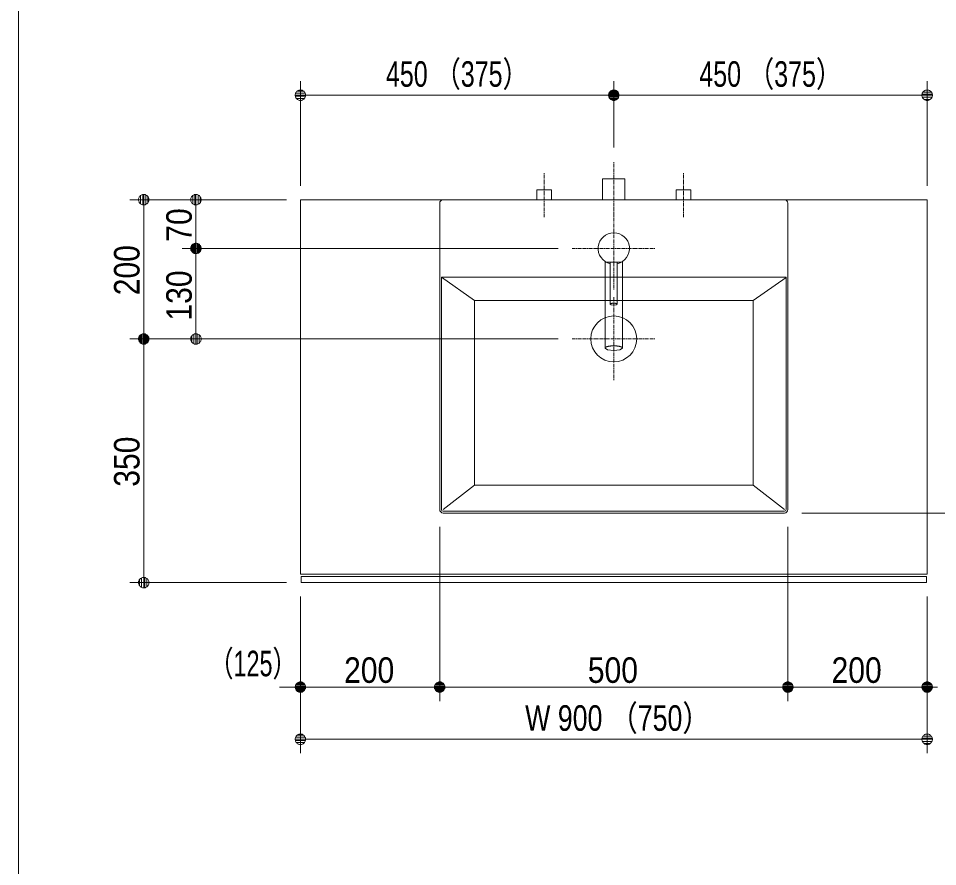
# Model space of a CAD drawing. Units: millimetres, scale not verified. Extents: x -6062 to 6062, y -3045 to 3045.
# Drawn here: x -368 to 953, y -778 to 440 of the extents above; entities that cross this region are included whole.
import ezdxf
from ezdxf.enums import TextEntityAlignment as Align

# ---------------------------------------------------------------- set-up
doc = ezdxf.new("R2010")
doc.units = ezdxf.units.MM
doc.header["$LTSCALE"] = 20
doc.linetypes.add('CHAIN1', pattern=[8, 5, -1, 1, -1])
for name, color, linetype, lineweight in [('0-0_1図面枠', 7, 'Continuous', 9), ('0-1_5ボウル・キャビネット', 7, 'Continuous', 9), ('0-2_2寸法-1', 7, 'Continuous', 9), ('0-3_0', 7, 'Continuous', 9), ('0-4_2寸法-2', 7, 'Continuous', 9), ('0-5_4給排水', 7, 'Continuous', 9)]:
    doc.layers.add(name, color=color, linetype=linetype, lineweight=lineweight)
doc.styles.add('ＭＳ Ｐゴシック', font='')
doc.styles.get('ＭＳ Ｐゴシック').set_extended_font_data('MS PGothic')

# ---------------------------------------------------------------- blocks, each defined once
blk = doc.blocks.new('グループ-4')
at = {"layer": '0-0_1図面枠'}
blk.add_line((28400, 41000), (28400, -48600), dxfattribs=at)
blk = doc.blocks.new('_Dot')
at = {"layer": '0-3_0'}
for p, q in [((-10, 0), (-20, 0)), ((9.78, 2), (-9.78, 2)), ((7.99, 6), (-7.99, 6)), ((9.16, -3.98), (-9.16, -3.98)), ((6, -7.98), (-6, -7.98))]:
    blk.add_line(p, q, dxfattribs=at)
for points in [[(10, 0), (9.92, 1.25), (9.69, 2.49), (9.3, 3.68), (8.76, 4.82), (8.09, 5.88), (7.29, 6.85), (6.37, 7.71), (5.36, 8.44), (4.26, 9.05), (3.09, 9.51), (1.87, 9.82), (0.63, 9.98), (-0.63, 9.98), (-1.87, 9.82), (-3.09, 9.51), (-4.26, 9.05), (-5.36, 8.44), (-6.37, 7.71), (-7.29, 6.85), (-8.09, 5.88), (-8.76, 4.82), (-9.3, 3.68), (-9.69, 2.49), (-9.92, 1.25), (-10, 0), (0, 0)], [(-10, 0), (-9.92, -1.25), (-9.69, -2.49), (-9.3, -3.68), (-8.76, -4.82), (-8.09, -5.88), (-7.29, -6.85), (-6.37, -7.71), (-5.36, -8.44), (-4.26, -9.05), (-3.09, -9.51), (-1.87, -9.82), (-0.63, -9.98), (0.63, -9.98), (1.87, -9.82), (3.09, -9.51), (4.26, -9.05), (5.36, -8.44), (6.37, -7.71), (7.29, -6.85), (8.09, -5.88), (8.76, -4.82), (9.3, -3.68), (9.69, -2.49), (9.92, -1.25), (10, 0), (0, 0)]]:
    blk.add_lwpolyline(points, close=True, dxfattribs=at)
blk = doc.blocks.new('グループ-48')
at = {"layer": '0-1_5ボウル・キャビネット'}
for p, q in [((40500, -5300), (40500, 3500)), ((40600, 3600), (50400, 3600)), ((50500, 3500), (50500, -5300)), ((41500, 700), (40550, 1376)), ((40550, -5300), (40550, 1376)), ((49500, 700), (50450, 1365)), ((41500, -4600), (40600, -5300)), ((49500, -4600), (50400, -5300)), ((50400, -5350), (40600, -5350)), ((50400, -5400), (40600, -5400))]:
    blk.add_line(p, q, dxfattribs=at)
at = {"layer": '0-1_5ボウル・キャビネット', "linetype": 'CHAIN1'}
for p, q in [((45500, 800), (45500, -1600)), ((44300, -400), (46700, -400))]:
    blk.add_line(p, q, dxfattribs=at)
at = {"layer": '0-1_5ボウル・キャビネット'}
blk.add_lwpolyline([(40550, 1376), (50450, 1376), (50450, -5300)], dxfattribs=at)
blk.add_lwpolyline([(41500, 700), (49500, 700), (49500, -4600), (41500, -4600)], close=True, dxfattribs=at)
blk.add_circle((45500, -400), 660, dxfattribs=at)
for centre, radius, start, end in [((40600, 3500), 100, 90, 180), ((50400, 3500), 100, 0, 90), ((40600, -5300), 100, 180, 270), ((40600, -5300), 50, 180, 270), ((50400, -5300), 100, 270, 0), ((50400, -5300), 50, 270, 0)]:
    blk.add_arc(centre, radius, start, end, dxfattribs=at)
blk = doc.blocks.new('グループ-49')
at = {"layer": '0-5_4給排水', "linetype": 'CHAIN1'}
for p, q in [((45500, 3400), (45500, 1000)), ((44300, 2200), (46700, 2200))]:
    blk.add_line(p, q, dxfattribs=at)
at = {"layer": '0-5_4給排水'}
blk.add_line((45724.5, 1810), (45275.5, 1810), dxfattribs=at)
for points in [[(45250, 685.1), (45250, 737), (45250, 788.8), (45250, 840.7), (45250, 892.5), (45250, 944.4), (45250, 996.2), (45250, 1048.1), (45250, 1099.9), (45250, 1151.8), (45250, 1203.6), (45250, 1255.5), (45250, 1307.3), (45250, 1359.2), (45250, 1411), (45250, 1462.9), (45250, 1514.7), (45250, 1566.6), (45250, 1618.4), (45250, 1670.3), (45250, 1722.1), (45250, 1774), (45250, 1825.8)], [(45400, 1411.2), (45400, 1432), (45400, 1452.8), (45400, 1473.5), (45400, 1494.3), (45400, 1515.1), (45400, 1535.9), (45400, 1556.7), (45400, 1577.5), (45400, 1598.3), (45400, 1619), (45400, 1639.8), (45400, 1660.6), (45400, 1681.4), (45400, 1702.2), (45400, 1723), (45400, 1743.8), (45400, 1764.5), (45400, 1785.3), (45400, 1806.1), (45416.9, 1810), (45437.7, 1810), (45458.5, 1810), (45479.3, 1810), (45500, 1810), (45520.8, 1810), (45541.6, 1810), (45562.4, 1810), (45583.2, 1810), (45600, 1806), (45600, 1785.2), (45600, 1764.5), (45600, 1743.7), (45600, 1722.9), (45600, 1702.1), (45600, 1681.3), (45600, 1660.5), (45600, 1639.7), (45600, 1619), (45600, 1598.2)], [(45600, 1598.2), (45600, 1577.4), (45600, 1556.6), (45600, 1535.8), (45600, 1515), (45600, 1494.2), (45600, 1473.5), (45600, 1452.7), (45600, 1431.9), (45600, 1411.1), (45600, 1390.3), (45600, 1369.5), (45600, 1348.7), (45600, 1328), (45600, 1307.2), (45600, 1286.4), (45600, 1265.6), (45600, 1244.8), (45600, 1224), (45600, 1203.2), (45600, 1182.5), (45600, 1161.7), (45600, 1140.9), (45600, 1120.1), (45600, 1099.3), (45600, 1078.5), (45600, 1057.7), (45600, 1037), (45600, 1016.2), (45600, 995.4), (45600, 974.6), (45600, 953.8), (45600, 933), (45600, 912.2), (45600, 891.5), (45600, 870.7), (45600, 849.9), (45600, 829.1), (45600, 808.3), (45600, 787.5)], [(45750, 1825.8), (45750, 1774), (45750, 1722.1), (45750, 1670.3), (45750, 1618.4), (45750, 1566.6), (45750, 1514.7), (45750, 1462.9), (45750, 1411), (45750, 1359.2), (45750, 1307.3), (45750, 1255.5), (45750, 1203.6), (45750, 1151.8), (45750, 1099.9), (45750, 1048.1), (45750, 996.2), (45750, 944.4), (45750, 892.5), (45750, 840.7), (45750, 788.8), (45750, 737), (45750, 685.1), (45750, 633.3), (45750, 581.4), (45750, 529.6), (45750, 477.7), (45750, 425.9), (45750, 374), (45750, 322.2), (45750, 270.3), (45750, 218.5), (45750, 166.6), (45750, 114.8), (45750, 62.9), (45750, 11.1), (45750, -40.8), (45750, -92.6), (45750, -144.5), (45750, -196.3)], [(45400, 600.5), (45400, 621.3), (45400, 642.1), (45400, 662.9), (45400, 683.7), (45400, 704.5), (45400, 725.2), (45400, 746), (45400, 766.8), (45400, 787.6), (45400, 808.4), (45400, 829.2), (45400, 850), (45400, 870.8), (45400, 891.5), (45400, 912.3), (45400, 933.1), (45400, 953.9), (45400, 974.7), (45400, 995.5), (45400, 1016.3), (45400, 1037), (45400, 1057.8), (45400, 1078.6), (45400, 1099.4), (45400, 1120.2), (45400, 1141), (45400, 1161.8), (45400, 1182.5), (45400, 1203.3), (45400, 1224.1), (45400, 1244.9), (45400, 1265.7), (45400, 1286.5), (45400, 1307.3), (45400, 1328), (45400, 1348.8), (45400, 1369.6), (45400, 1390.4), (45400, 1411.2)], [(45750, -196.3), (45750, -248.2), (45750, -300), (45750, -351.9), (45750, -403.7), (45750, -455.6), (45750, -507.4), (45750, -559.3), (45750, -611.1), (45750, -663), (45676.5, -708.5), (45500, -727.3), (45323.5, -708.5), (45250, -663), (45250, -611.1), (45250, -559.3), (45250, -507.4), (45250, -455.6), (45250, -403.7), (45250, -351.9), (45250, -300), (45250, -248.2), (45250, -196.3), (45250, -144.5), (45250, -92.6), (45250, -40.8), (45250, 11.1), (45250, 62.9), (45250, 114.8), (45250, 166.6), (45250, 218.5), (45250, 270.3), (45250, 322.2), (45250, 374), (45250, 425.9), (45250, 477.7), (45250, 529.6), (45250, 581.4), (45250, 633.3), (45250, 685.1)], [(45600, 787.5), (45600, 766.7), (45600, 746), (45600, 725.2), (45600, 704.4), (45600, 683.6), (45600, 662.8), (45600, 642), (45600, 621.2), (45600, 600.5), (45570.6, 582.2), (45499.9, 574.7), (45429.2, 582.2), (45400, 600.5), (45400, 600.5), (45400.1, 601.6), (45400.3, 602.6), (45400.7, 603.6), (45401.2, 604.6), (45401.9, 605.6), (45402.7, 606.6), (45403.7, 607.6), (45404.8, 608.5), (45406.1, 609.5), (45407.5, 610.4), (45409.1, 611.3), (45410.9, 612.3), (45412.7, 613.2), (45414.8, 614.1), (45416.9, 614.9), (45419.1, 615.8), (45421.5, 616.6), (45424, 617.4), (45426.6, 618.1), (45429.2, 618.8), (45432, 619.5), (45435, 620.2), (45438, 620.9), (45441.1, 621.5), (45444.4, 622)], [(45444.4, 622), (45447.7, 622.6), (45451.2, 623.1), (45454.7, 623.6), (45458.2, 624.1), (45461.8, 624.5), (45465.5, 624.8), (45469.1, 625.2), (45472.9, 625.5), (45476.6, 625.7), (45480.4, 625.9), (45484.2, 626.1), (45488.1, 626.2), (45492, 626.3), (45496, 626.4), (45500, 626.4), (45504, 626.4), (45508, 626.3), (45511.9, 626.2), (45515.8, 626.1), (45519.6, 625.9), (45523.4, 625.7), (45527.1, 625.5), (45530.9, 625.2), (45534.5, 624.8), (45538.2, 624.5), (45541.8, 624.1), (45545.3, 623.6), (45548.8, 623.1), (45552.3, 622.6), (45555.6, 622), (45558.9, 621.5), (45562, 620.9), (45565, 620.2), (45568, 619.5), (45570.8, 618.8), (45573.4, 618.1), (45576, 617.4), (45578.5, 616.6), (45580.9, 615.8)], [(45580.9, 615.8), (45583.1, 614.9), (45585.2, 614.1), (45587.3, 613.2), (45589.1, 612.3), (45590.9, 611.3), (45592.5, 610.4), (45593.9, 609.5), (45595.2, 608.5), (45596.3, 607.6), (45597.3, 606.6), (45598.1, 605.6), (45598.8, 604.6), (45599.3, 603.6), (45599.7, 602.6), (45599.9, 601.6), (45600, 600.5), (45600, 600.5)], [(45250, -662.6), (45250.2, -660), (45250.8, -657.5), (45251.7, -654.9), (45253, -652.4), (45254.7, -650), (45256.8, -647.5), (45259.2, -645.1), (45262.1, -642.7), (45265.3, -640.3), (45268.8, -637.9), (45272.8, -635.6), (45277.1, -633.3), (45281.8, -631), (45286.9, -628.8), (45292.3, -626.6), (45297.9, -624.5), (45303.8, -622.5), (45309.9, -620.5), (45316.4, -618.7), (45323.1, -616.8), (45330.1, -615.1), (45337.4, -613.4), (45344.9, -611.8), (45352.8, -610.3), (45360.9, -608.9), (45369.3, -607.5), (45377.9, -606.2), (45386.7, -604.9), (45395.6, -603.8), (45404.6, -602.8), (45413.7, -601.9), (45422.8, -601), (45432.1, -600.3), (45441.5, -599.7), (45451, -599.1), (45460.6, -598.7), (45470.3, -598.4), (45480.1, -598.1), (45490, -598)], [(45490, -598), (45500, -597.9), (45510, -598), (45519.9, -598.1), (45529.7, -598.4), (45539.4, -598.7), (45549, -599.1), (45558.5, -599.7), (45567.9, -600.3), (45577.2, -601), (45586.3, -601.9), (45595.4, -602.8), (45604.4, -603.8), (45613.3, -604.9), (45622.1, -606.2), (45630.7, -607.5), (45639.1, -608.9), (45647.2, -610.3), (45655.1, -611.8), (45662.6, -613.4), (45669.9, -615.1), (45676.9, -616.8), (45683.6, -618.7), (45690.1, -620.5), (45696.2, -622.5), (45702.1, -624.5), (45707.7, -626.6), (45713.1, -628.8), (45718.2, -631), (45722.9, -633.3), (45727.2, -635.6), (45731.2, -637.9), (45734.7, -640.3), (45737.9, -642.7), (45740.8, -645.1), (45743.2, -647.5), (45745.3, -650), (45747, -652.4), (45748.3, -654.9), (45749.2, -657.5)], [(45749.2, -657.5), (45749.8, -660), (45750, -662.6), (45750, -662.6)]]:
    blk.add_lwpolyline(points, dxfattribs=at)
blk.add_arc((45500, 2200), 450, 282.83959, 257.16469, dxfattribs=at)
blk = doc.blocks.new('グループ-62')
at = {"layer": '0-5_4給排水', "linetype": 'CHAIN1'}
blk.add_line((45500, 3100), (45500, 4700), dxfattribs=at)
at = {"layer": '0-5_4給排水'}
blk.add_lwpolyline([(45180, 3600), (45180, 4200), (45820, 4200), (45820, 3600)], dxfattribs=at)
blk = doc.blocks.new('止水栓_平面_W100')
at = {"layer": '0-5_4給排水', "linetype": 'CHAIN1'}
for p, q in [((-2000, -500), (-2000, 780)), ((2000, -500), (2000, 780))]:
    blk.add_line(p, q, dxfattribs=at)
at = {"layer": '0-5_4給排水'}
for points in [[(-2210, 0), (-2210, 280), (-1790, 280), (-1790, 0)], [(1790, 0), (1790, 280), (2210, 280), (2210, 0)]]:
    blk.add_lwpolyline(points, dxfattribs=at)

msp = doc.modelspace()

# ---------------------------------------------------------------- linework, layer by layer
at = {"layer": '0-1_5ボウル・キャビネット'}
for points in [[(37.5, 180), (937.5, 180), (937.5, -358), (37.5, -358)], [(38.5, -361), (936.5, -361), (936.5, -370), (38.5, -370)]]:
    msp.add_lwpolyline(points, close=True, dxfattribs=at)
at = {"layer": '0-2_2寸法-1'}
for p, q in [((37.5, 200), (37.5, 350)), ((487.5, 255), (487.5, 350)), ((487.5, 255), (487.5, 350)), ((937.5, 200), (937.5, 350)), ((472.49, 330), (52.51, 330)), ((502.51, 330), (922.49, 330)), ((-132.5, 180), (-207.5, 180)), ((17.5, 180), (-132.5, 180)), ((-187.5, -4.99), (-187.5, 164.99)), ((-112.5, 125.01), (-112.5, 164.99)), ((407.5, 110), (-132.5, 110)), ((407.5, 110), (-132.5, 110)), ((-112.5, 94.99), (-112.5, -4.99)), ((-132.5, -20), (-207.5, -20)), ((-132.5, -20), (-207.5, -20)), ((407.5, -20), (-132.5, -20)), ((-187.5, -35.01), (-187.5, -354.99)), ((757.5, -270), (1107.5, -270)), ((237.5, -290), (237.5, -540)), ((737.5, -290), (737.5, -540)), ((17.5, -370), (-207.5, -370)), ((37.5, -390), (37.5, -540)), ((237.5, -390), (237.5, -540)), ((737.5, -390), (737.5, -540)), ((937.5, -390), (937.5, -540)), ((222.49, -520), (52.51, -520)), ((722.49, -520), (252.51, -520)), ((752.51, -520), (922.49, -520)), ((37.5, -540), (37.5, -615)), ((937.5, -540), (937.5, -615)), ((922.49, -595), (52.51, -595))]:
    msp.add_line(p, q, dxfattribs=at)
at = {"layer": '0-4_2寸法-2'}
for p, q in [((37.5, -390), (37.5, -540)), ((237.5, -390), (237.5, -540)), ((737.5, -390), (737.5, -540)), ((937.5, -390), (937.5, -540)), ((22.49, -520), (7.49, -520)), ((237.5, -520), (37.5, -520)), ((252.51, -520), (267.51, -520)), ((722.49, -520), (707.49, -520)), ((737.5, -520), (937.5, -520))]:
    msp.add_line(p, q, dxfattribs=at)

# ---------------------------------------------------------------- block references
at = {"layer": '0-0_1図面枠', "xscale": 0.05, "yscale": 0.05}
msp.add_blockref('グループ-4', (-1787.5, 0), dxfattribs=at)
at = {"layer": '0-1_5ボウル・キャビネット', "xscale": 0.05, "yscale": 0.05}
msp.add_blockref('グループ-48', (-1787.5, 0), dxfattribs=at)
at = {"layer": '0-2_2寸法-1', "xscale": 0.7503418, "yscale": 0.7503418}
for p, rotation in [((37.5, 330), 180), ((487.5, 330), 180), ((-187.5, 180), 90), ((-112.5, 180), 90), ((-112.5, 110), 270), ((-112.5, 110), 90), ((-187.5, -20), 270), ((-187.5, -20), 90), ((-112.5, -20), 270), ((-187.5, -370), 270), ((37.5, -520), 180), ((237.5, -520), 180), ((737.5, -520), 180), ((37.5, -595), 180)]:
    msp.add_blockref('_Dot', p, dxfattribs=dict(at, rotation=rotation))
for p in [(487.5, 330), (937.5, 330), (237.5, -520), (737.5, -520), (937.5, -520), (937.5, -595)]:
    msp.add_blockref('_Dot', p, dxfattribs=at)
at = {"layer": '0-4_2寸法-2', "xscale": 0.7503418, "yscale": 0.7503418}
for p in [(37.5, -520), (737.5, -520)]:
    msp.add_blockref('_Dot', p, dxfattribs=at)
at = {"layer": '0-4_2寸法-2', "xscale": 0.7503418, "yscale": 0.7503418, "rotation": 180}
for p in [(237.5, -520), (937.5, -520)]:
    msp.add_blockref('_Dot', p, dxfattribs=at)
at = {"layer": '0-5_4給排水', "xscale": 0.05, "yscale": 0.05}
for name, p in [('グループ-62', (-1787.5, 0)), ('止水栓_平面_W100', (487.5, 180)), ('グループ-49', (-1787.5, 0))]:
    msp.add_blockref(name, p, dxfattribs=at)

# ---------------------------------------------------------------- texts
at = {"layer": '0-2_2寸法-1', "style": 'ＭＳ Ｐゴシック'}
for s, height, width, p in [('450 （375）', 36.66, 0.75, (160.29, 331.19)), ('450 （375）', 36.66, 0.75, (610.29, 331.19)), ('200', 36.66, 0.9, (100.22, -524.96)), ('500', 36.66, 0.9, (450.22, -524.96)), ('200', 36.66, 0.9, (800.22, -524.96)), ('W 900 （750）', 36.69, 0.8, (360.23, -593.81))]:
    msp.add_text(s, height=height, dxfattribs=dict(at, width=width)).set_placement(p, align=Align.BOTTOM_LEFT)
at = {"layer": '0-2_2寸法-1', "style": 'ＭＳ Ｐゴシック', "width": 0.9}
for s, p in [('70', (-107.54, 119.63)), ('200', (-182.54, 42.72)), ('130', (-107.54, 6.39)), ('350', (-182.54, -232.28))]:
    msp.add_text(s, height=36.66, rotation=90, dxfattribs=at).set_placement(p, align=Align.BOTTOM_LEFT)
at = {"layer": '0-4_2寸法-2', "style": 'ＭＳ Ｐゴシック', "width": 0.7}
msp.add_text('（125）', height=36.66, dxfattribs=at).set_placement((-93.57, -515.51), align=Align.BOTTOM_LEFT)

doc.saveas('drawing.dxf')
